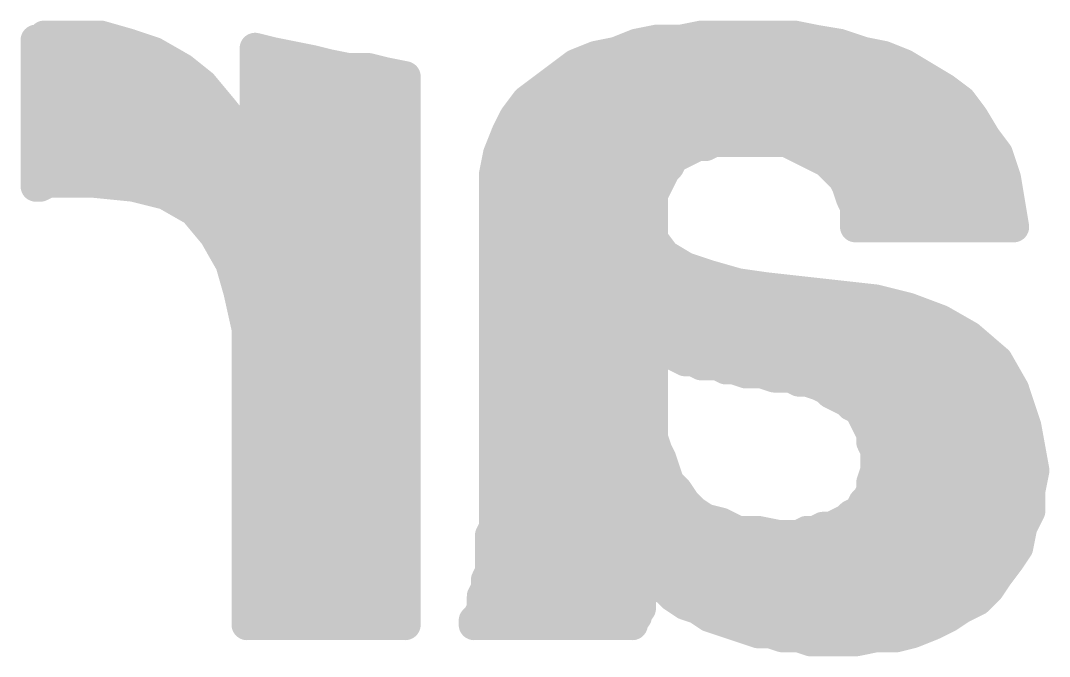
# Model space of a CAD drawing. Extents: x -38 to 87, y -12 to 48.
# Drawn here: x 54.377 to 56.913, y 17.372 to 18.938 of the extents above; entities that cross this region are included whole.
import ezdxf

# ---------------------------------------------------------------- set-up
doc = ezdxf.new("R2010")
doc.units = 0
doc.layers.add('22', color=40, linetype='CONTINUOUS')

msp = doc.modelspace()

# ---------------------------------------------------------------- linework, layer by layer
at = {"layer": '22', "const_width": 0.0381}
for points in [[(54.434, 18.89, 1), (54.3959, 18.89)], [(54.415, 18.9091, 1), (54.415, 18.871)], [(54.4115, 18.9035, 1), (54.4385, 18.8765)], [(54.4326, 18.9167, 1), (54.4326, 18.8786)], [(54.435, 18.9191, 1), (54.435, 18.881)], [(54.4485, 18.8865, 1), (54.4215, 18.9135)], [(54.425, 18.871, 1), (54.425, 18.9091)], [(54.5802, 18.9183, 1), (54.5698, 18.8817)], [(54.575, 18.881, 1), (54.575, 18.9191)], [(54.5834, 18.8786, 1), (54.5834, 18.9167)], [(55.945, 18.9091, 1), (55.945, 18.871)], [(55.9487, 18.8713, 1), (55.9413, 18.9087)], [(56.0013, 18.9087, 1), (56.0087, 18.8713)], [(56.005, 18.871, 1), (56.005, 18.9091)], [(56.043, 18.9167, 1), (56.043, 18.8786)], [(56.055, 18.9191, 1), (56.055, 18.881)], [(56.0587, 18.8813, 1), (56.0513, 18.9187)], [(56.2887, 18.9187, 1), (56.2813, 18.8813)], [(56.285, 18.881, 1), (56.285, 18.9191)], [(56.297, 18.8786, 1), (56.297, 18.9167)], [(56.3381, 18.9088, 1), (56.3319, 18.8712)], [(56.3313, 18.8713, 1), (56.3387, 18.9087)], [(54.651, 18.8981, 1), (54.639, 18.8619)], [(54.6398, 18.8617, 1), (54.6502, 18.8983)], [(54.7145, 18.8765, 1), (54.6955, 18.8435)], [(54.699, 18.8419, 1), (54.711, 18.8781)], [(54.9596, 18.8885, 1), (54.9504, 18.8515)], [(54.9741, 18.87, 1), (54.936, 18.87)], [(54.9987, 18.8787, 1), (54.9913, 18.8413)], [(54.9904, 18.8415, 1), (54.9996, 18.8785)], [(55.8379, 18.8777, 1), (55.8521, 18.8423)], [(55.8487, 18.8413, 1), (55.8413, 18.8787)], [(55.8913, 18.8987, 1), (55.8987, 18.8613)], [(55.9021, 18.8623, 1), (55.8879, 18.8977)], [(56.401, 18.8981, 1), (56.389, 18.8619)], [(56.3919, 18.8612, 1), (56.3981, 18.8988)], [(56.4587, 18.8787, 1), (56.4513, 18.8413)], [(56.449, 18.8419, 1), (56.461, 18.8781)], [(55.0487, 18.8687, 1), (55.0413, 18.8313)], [(55.0413, 18.8313, 1), (55.0487, 18.8687)], [(55.0996, 18.8585, 1), (55.0904, 18.8215)], [(55.0913, 18.8213, 1), (55.0987, 18.8587)], [(55.7913, 18.8687, 1), (55.7987, 18.8313)], [(55.8021, 18.8323, 1), (55.7879, 18.8677)], [(56.5121, 18.8677, 1), (56.4979, 18.8323)], [(56.5013, 18.8313, 1), (56.5087, 18.8687)], [(54.415, 18.8405, 1), (54.415, 18.8024)], [(54.7869, 18.8349, 1), (54.7631, 18.8051)], [(54.7655, 18.8035, 1), (54.7845, 18.8365)], [(54.7726, 18.8024, 1), (54.7726, 18.8405)], [(54.955, 18.8405, 1), (54.955, 18.8024)], [(55.1387, 18.8487, 1), (55.1313, 18.8113)], [(55.1304, 18.8115, 1), (55.1396, 18.8485)], [(55.185, 18.8391, 1), (55.185, 18.801)], [(55.178, 18.8024, 1), (55.178, 18.8405)], [(55.1813, 18.8013, 1), (55.1887, 18.8387)], [(55.2396, 18.8385, 1), (55.2304, 18.8015)], [(55.235, 18.801, 1), (55.235, 18.8391)], [(55.2787, 18.8287, 1), (55.2713, 18.7913)], [(55.2704, 18.7915, 1), (55.2796, 18.8285)], [(55.7335, 18.8405, 1), (55.7335, 18.8024)], [(55.7379, 18.8477, 1), (55.7521, 18.8123)], [(55.7564, 18.8148, 1), (55.7336, 18.8452)], [(56.5648, 18.8463, 1), (56.5452, 18.8137)], [(56.5479, 18.8123, 1), (56.5621, 18.8477)], [(56.5693, 18.8024, 1), (56.5693, 18.8405)], [(55.3441, 18.8, 1), (55.306, 18.8)], [(55.3213, 18.7813, 1), (55.3287, 18.8187)], [(55.6936, 18.8152, 1), (55.7164, 18.7848)], [(55.7164, 18.7848, 1), (55.6936, 18.8152)], [(56.6148, 18.8163, 1), (56.5952, 18.7837)], [(56.5952, 18.7837, 1), (56.6148, 18.8163)], [(54.8396, 18.7922, 1), (54.8104, 18.7678)], [(54.8131, 18.7651, 1), (54.8369, 18.7949)], [(55.6536, 18.7852, 1), (55.6764, 18.7548)], [(55.6764, 18.7548, 1), (55.6536, 18.7852)], [(56.6664, 18.7852, 1), (56.6436, 18.7548)], [(56.6452, 18.7537, 1), (56.6648, 18.7863)], [(54.415, 18.7643, 1), (54.415, 18.7262)], [(54.854, 18.7262, 1), (54.854, 18.7643)], [(54.955, 18.7643, 1), (54.955, 18.7262)], [(55.325, 18.7262, 1), (55.325, 18.7643)], [(55.6136, 18.7552, 1), (55.6364, 18.7248)], [(55.6402, 18.7286, 1), (55.6098, 18.7514)], [(55.6319, 18.7643, 1), (55.6319, 18.7262)], [(56.7102, 18.7514, 1), (56.6798, 18.7286)], [(56.6836, 18.7248, 1), (56.7064, 18.7552)], [(56.6881, 18.7262, 1), (56.6881, 18.7643)], [(54.8899, 18.7319, 1), (54.8601, 18.7081)], [(54.8604, 18.7078, 1), (54.8896, 18.7322)], [(55.5798, 18.7114, 1), (55.6102, 18.6886)], [(55.612, 18.6915, 1), (55.578, 18.7085)], [(56.7413, 18.7098, 1), (56.7087, 18.6902)], [(56.7098, 18.6886, 1), (56.7402, 18.7114)], [(54.415, 18.6881, 1), (54.415, 18.65)], [(54.9315, 18.6795, 1), (54.8985, 18.6605)], [(54.9001, 18.6581, 1), (54.9299, 18.6819)], [(54.9156, 18.65, 1), (54.9156, 18.6881)], [(54.955, 18.6881, 1), (54.955, 18.65)], [(55.325, 18.65, 1), (55.325, 18.6881)], [(55.5927, 18.6529, 1), (55.5573, 18.6671)], [(55.5795, 18.6881, 1), (55.5795, 18.65)], [(56.7436, 18.65, 1), (56.7436, 18.6881)], [(55.3441, 18.63, 1), (55.306, 18.63)], [(55.558, 18.6685, 1), (55.592, 18.6515)], [(56.045, 18.6491, 1), (56.045, 18.611)], [(56.0535, 18.613, 1), (56.0365, 18.647)], [(56.065, 18.611, 1), (56.065, 18.6491)], [(56.085, 18.6591, 1), (56.085, 18.621)], [(56.0935, 18.623, 1), (56.0765, 18.657)], [(56.2735, 18.657, 1), (56.2565, 18.623)], [(56.265, 18.621, 1), (56.265, 18.6591)], [(56.2935, 18.647, 1), (56.2765, 18.613)], [(56.7702, 18.6614, 1), (56.7398, 18.6386)], [(56.7387, 18.6402, 1), (56.7713, 18.6598)], [(55.306, 18.63, 1), (55.3441, 18.63)], [(55.5737, 18.6063, 1), (55.5363, 18.6137)], [(55.9965, 18.627, 1), (56.0135, 18.593)], [(56.0135, 18.593, 1), (55.9965, 18.627)], [(56.0165, 18.637, 1), (56.0335, 18.603)], [(56.0335, 18.603, 1), (56.0165, 18.637)], [(56.0565, 18.647, 1), (56.0735, 18.613)], [(56.2765, 18.613, 1), (56.2935, 18.647)], [(56.3135, 18.637, 1), (56.2965, 18.603)], [(56.2965, 18.603, 1), (56.3135, 18.637)], [(56.3335, 18.627, 1), (56.3165, 18.593)], [(56.3165, 18.593, 1), (56.3335, 18.627)], [(56.8031, 18.616, 1), (56.7669, 18.604)], [(54.415, 18.6119, 1), (54.415, 18.5738)], [(54.936, 18.6, 1), (54.9741, 18.6)], [(54.9385, 18.5905, 1), (54.9715, 18.6095)], [(55.325, 18.5738, 1), (55.325, 18.6119)], [(55.5516, 18.6119, 1), (55.5516, 18.5738)], [(55.5373, 18.6171, 1), (55.5727, 18.6029)], [(55.9885, 18.5665, 1), (55.9615, 18.5935)], [(55.9765, 18.617, 1), (55.9935, 18.583)], [(56.002, 18.5915, 1), (55.968, 18.6085)], [(55.9814, 18.5738, 1), (55.9814, 18.6119)], [(56.3535, 18.617, 1), (56.3365, 18.583)], [(56.3365, 18.583, 1), (56.3535, 18.617)], [(56.3594, 18.6119, 1), (56.3594, 18.5738)], [(56.3785, 18.6035, 1), (56.3515, 18.5765)], [(56.3885, 18.5935, 1), (56.3615, 18.5665)], [(56.3565, 18.573, 1), (56.3735, 18.607)], [(56.7698, 18.5986, 1), (56.8002, 18.6214)], [(56.7907, 18.5738, 1), (56.7907, 18.6119)], [(55.5641, 18.56, 1), (55.526, 18.56)], [(55.9515, 18.5835, 1), (55.9785, 18.5565)], [(55.982, 18.5615, 1), (55.948, 18.5785)], [(55.958, 18.5885, 1), (55.992, 18.5715)], [(56.3615, 18.5665, 1), (56.3885, 18.5935)], [(56.4085, 18.5735, 1), (56.3815, 18.5465)], [(56.3815, 18.5465, 1), (56.4085, 18.5735)], [(54.415, 18.5491, 1), (54.415, 18.511)], [(54.4165, 18.547, 1), (54.4335, 18.513)], [(54.425, 18.511, 1), (54.425, 18.5491)], [(54.445, 18.559, 1), (54.445, 18.5209)], [(54.4535, 18.523, 1), (54.4365, 18.557)], [(54.5569, 18.559, 1), (54.5531, 18.521)], [(54.555, 18.5209, 1), (54.555, 18.559)], [(54.6596, 18.5485, 1), (54.6504, 18.5115)], [(54.6531, 18.511, 1), (54.6569, 18.549)], [(55.5263, 18.5637, 1), (55.5637, 18.5563)], [(55.962, 18.5215, 1), (55.928, 18.5385)], [(55.938, 18.5585, 1), (55.972, 18.5415)], [(55.972, 18.5415, 1), (55.938, 18.5585)], [(56.422, 18.5585, 1), (56.388, 18.5415)], [(56.3915, 18.5365, 1), (56.4185, 18.5635)], [(56.4331, 18.536, 1), (56.3969, 18.524)], [(56.8238, 18.5531, 1), (56.7862, 18.5469)], [(56.7869, 18.544, 1), (56.8231, 18.556)], [(54.3959, 18.53, 1), (54.434, 18.53)], [(54.7086, 18.5357, 1), (54.7086, 18.4976)], [(54.7445, 18.5265, 1), (54.7255, 18.4935)], [(54.7304, 18.4915, 1), (54.7396, 18.5285)], [(55.325, 18.4976, 1), (55.325, 18.5357)], [(55.545, 18.5357, 1), (55.545, 18.4976)], [(55.9541, 18.51, 1), (55.916, 18.51)], [(55.928, 18.5385, 1), (55.962, 18.5215)], [(55.9383, 18.4976, 1), (55.9383, 18.5357)], [(56.398, 18.5215, 1), (56.432, 18.5385)], [(56.4195, 18.5357, 1), (56.4195, 18.4976)], [(56.8106, 18.4976, 1), (56.8106, 18.5357)], [(55.918, 18.5185, 1), (55.952, 18.5015)], [(56.442, 18.5085, 1), (56.408, 18.4915)], [(56.4069, 18.494, 1), (56.4431, 18.506)], [(56.4541, 18.48, 1), (56.416, 18.48)], [(56.8338, 18.4931, 1), (56.7962, 18.4869)], [(54.8196, 18.4822, 1), (54.7904, 18.4578)], [(54.7955, 18.4535, 1), (54.8145, 18.4865)], [(56.418, 18.4715, 1), (56.452, 18.4885)], [(56.7962, 18.4869, 1), (56.8338, 18.4931)], [(54.8297, 18.4595, 1), (54.8297, 18.4214)], [(55.325, 18.4214, 1), (55.325, 18.4595)], [(55.545, 18.4595, 1), (55.545, 18.4214)], [(55.935, 18.4214, 1), (55.935, 18.4595)], [(56.435, 18.4595, 1), (56.435, 18.4214)], [(56.435, 18.449, 1), (56.435, 18.4109)], [(56.8233, 18.4214, 1), (56.8233, 18.4595)], [(56.825, 18.4109, 1), (56.825, 18.449)], [(54.8715, 18.4195, 1), (54.8385, 18.4005)], [(54.8404, 18.3978, 1), (54.8696, 18.4222)], [(56.416, 18.43, 1), (56.4541, 18.43)], [(56.8062, 18.4269, 1), (56.8438, 18.4331)], [(55.916, 18.4, 1), (55.9541, 18.4)], [(55.9502, 18.4114, 1), (55.9198, 18.3886)], [(54.8812, 18.3833, 1), (54.8812, 18.3452)], [(55.325, 18.3452, 1), (55.325, 18.3833)], [(55.545, 18.3833, 1), (55.545, 18.3452)], [(55.9748, 18.3763, 1), (55.9552, 18.3437)], [(55.9498, 18.3486, 1), (55.9802, 18.3714)], [(55.9619, 18.3452, 1), (55.9619, 18.3833)], [(54.9133, 18.3452, 1), (54.8767, 18.3348)], [(54.8785, 18.3305, 1), (54.9115, 18.3495)], [(56.021, 18.3481, 1), (56.009, 18.3119)], [(56.0052, 18.3137, 1), (56.0248, 18.3463)], [(56.0802, 18.3283, 1), (56.0698, 18.2917)], [(56.069, 18.2919, 1), (56.081, 18.3281)], [(54.9099, 18.3071, 1), (54.9099, 18.269)], [(55.325, 18.269, 1), (55.325, 18.3071)], [(55.545, 18.3071, 1), (55.545, 18.269)], [(56.1445, 18.3071, 1), (56.1445, 18.269)], [(56.1477, 18.3089, 1), (56.1423, 18.2711)], [(56.1635, 18.2854, 1), (56.1265, 18.2946)], [(56.1635, 18.2854, 1), (56.1265, 18.2946)], [(56.1398, 18.2717, 1), (56.1502, 18.3083)], [(56.1445, 18.269, 1), (56.1445, 18.3071)], [(56.159, 18.269, 1), (56.159, 18.3071)], [(56.2171, 18.2989, 1), (56.2129, 18.2611)], [(56.2123, 18.2611, 1), (56.2177, 18.2989)], [(54.9336, 18.2741, 1), (54.8964, 18.2659)], [(54.8967, 18.2648, 1), (54.9333, 18.2752)], [(56.3071, 18.2889, 1), (56.3029, 18.2511)], [(56.3029, 18.2511, 1), (56.3071, 18.2889)], [(56.3971, 18.2789, 1), (56.3929, 18.2411)], [(56.4128, 18.2532, 1), (56.3772, 18.2668)], [(56.4128, 18.2532, 1), (56.3772, 18.2668)], [(56.3929, 18.2411, 1), (56.3971, 18.2789)], [(56.4896, 18.2685, 1), (56.4804, 18.2315)], [(56.4829, 18.2311, 1), (56.4871, 18.2689)], [(56.5717, 18.2478, 1), (56.5583, 18.2122)], [(56.5604, 18.2115, 1), (56.5696, 18.2485)], [(54.9279, 18.2309, 1), (54.9279, 18.1928)], [(55.325, 18.1928, 1), (55.325, 18.2309)], [(55.545, 18.2309, 1), (55.545, 18.1928)], [(56.1255, 18.2309, 1), (56.1255, 18.1928)], [(56.1255, 18.1928, 1), (56.1255, 18.2309)], [(56.3766, 18.2309, 1), (56.3766, 18.1928)], [(56.3766, 18.1928, 1), (56.3766, 18.2309)], [(56.6135, 18.1928, 1), (56.6135, 18.2309)], [(56.6545, 18.2165, 1), (56.6355, 18.1835)], [(56.6383, 18.1822, 1), (56.6517, 18.2178)], [(54.9541, 18.18, 1), (54.916, 18.18)], [(54.9164, 18.1759, 1), (54.9536, 18.1841)], [(56.7274, 18.1745, 1), (56.7026, 18.1455)], [(56.7055, 18.1435, 1), (56.7245, 18.1765)], [(54.935, 18.1547, 1), (54.935, 18.1166)], [(55.325, 18.1166, 1), (55.325, 18.1547)], [(55.545, 18.1547, 1), (55.545, 18.1166)], [(55.9541, 18.14, 1), (55.916, 18.14)], [(55.9485, 18.1535, 1), (55.9215, 18.1265)], [(55.9394, 18.1547, 1), (55.9394, 18.1166)], [(55.9585, 18.1435, 1), (55.9315, 18.1165)], [(55.9315, 18.1165, 1), (55.9585, 18.1435)], [(55.935, 18.1166, 1), (55.935, 18.1547)], [(56.1064, 18.1547, 1), (56.1064, 18.1166)], [(56.1064, 18.1166, 1), (56.1064, 18.1547)], [(56.3476, 18.1547, 1), (56.3476, 18.1166)], [(56.3476, 18.1166, 1), (56.3476, 18.1547)], [(56.7435, 18.1166, 1), (56.7435, 18.1547)], [(55.955, 18.1391, 1), (55.955, 18.101)], [(55.9415, 18.1065, 1), (55.9685, 18.1335)], [(55.9835, 18.137, 1), (55.9665, 18.103)], [(55.975, 18.101, 1), (55.975, 18.1391)], [(56.0035, 18.127, 1), (55.9865, 18.093)], [(55.9865, 18.093, 1), (56.0035, 18.127)], [(56.015, 18.1191, 1), (56.015, 18.081)], [(56.0065, 18.083, 1), (56.0235, 18.117)], [(56.0435, 18.117, 1), (56.0265, 18.083)], [(56.035, 18.081, 1), (56.035, 18.1191)], [(56.8015, 18.1095, 1), (56.7685, 18.0905)], [(56.055, 18.109, 1), (56.055, 18.0709)], [(56.0465, 18.073, 1), (56.0635, 18.107)], [(56.1035, 18.107, 1), (56.0865, 18.073)], [(56.0765, 18.0946, 1), (56.1135, 18.0854)], [(56.0765, 18.0946, 1), (56.1135, 18.0854)], [(56.095, 18.0709, 1), (56.095, 18.109)], [(56.115, 18.0991, 1), (56.115, 18.061)], [(56.1065, 18.063, 1), (56.1235, 18.097)], [(56.141, 18.0981, 1), (56.129, 18.0619)], [(56.135, 18.061, 1), (56.135, 18.0991)], [(56.7726, 18.0855, 1), (56.7974, 18.1145)], [(54.935, 18.0785, 1), (54.935, 18.0404)], [(55.325, 18.0404, 1), (55.325, 18.0785)], [(55.545, 18.0785, 1), (55.545, 18.0404)], [(55.935, 18.0404, 1), (55.935, 18.0785)], [(56.165, 18.0891, 1), (56.165, 18.051)], [(56.159, 18.0519, 1), (56.171, 18.0881)], [(56.211, 18.0881, 1), (56.199, 18.0519)], [(56.205, 18.051, 1), (56.205, 18.0891)], [(56.235, 18.0791, 1), (56.235, 18.041)], [(56.229, 18.0419, 1), (56.241, 18.0781)], [(56.2835, 18.077, 1), (56.2665, 18.043)], [(56.2762, 18.0785, 1), (56.2762, 18.0404)], [(56.275, 18.041, 1), (56.275, 18.0791)], [(56.295, 18.0691, 1), (56.295, 18.031)], [(56.2865, 18.033, 1), (56.3035, 18.067)], [(56.321, 18.0681, 1), (56.309, 18.0319)], [(56.3186, 18.0785, 1), (56.3186, 18.0404)], [(56.315, 18.031, 1), (56.315, 18.0691)], [(56.3186, 18.0404, 1), (56.3186, 18.0785)], [(56.8082, 18.0404, 1), (56.8082, 18.0785)], [(56.2972, 18.0568, 1), (56.3328, 18.0432)], [(56.2972, 18.0568, 1), (56.3328, 18.0432)], [(56.3535, 18.057, 1), (56.3365, 18.023)], [(56.339, 18.0219, 1), (56.351, 18.0581)], [(56.3785, 18.0435, 1), (56.3515, 18.0165)], [(56.3565, 18.013, 1), (56.3735, 18.047)], [(56.8431, 18.036, 1), (56.8069, 18.024)], [(56.8085, 18.0205, 1), (56.8415, 18.0395)], [(56.3835, 18.037, 1), (56.3665, 18.003)], [(56.3615, 18.0065, 1), (56.3885, 18.0335)], [(56.4035, 18.027, 1), (56.3865, 17.993)], [(56.3865, 17.993, 1), (56.4035, 18.027)], [(56.4285, 18.0135, 1), (56.4015, 17.9865)], [(56.4065, 17.983, 1), (56.4235, 18.017)], [(54.935, 18.0023, 1), (54.935, 17.9642)], [(55.325, 17.9642, 1), (55.325, 18.0023)], [(55.545, 18.0023, 1), (55.545, 17.9642)], [(55.935, 17.9642, 1), (55.935, 18.0023)], [(56.4335, 18.007, 1), (56.4165, 17.973)], [(56.4115, 17.9765, 1), (56.4385, 18.0035)], [(56.4386, 18.0023, 1), (56.4386, 17.9642)], [(56.462, 17.9885, 1), (56.428, 17.9715)], [(56.4365, 17.963, 1), (56.4535, 17.997)], [(56.8406, 17.9642, 1), (56.8406, 18.0023)], [(56.472, 17.9685, 1), (56.438, 17.9515)], [(56.438, 17.9515, 1), (56.472, 17.9685)], [(56.482, 17.9485, 1), (56.448, 17.9315)], [(56.448, 17.9315, 1), (56.482, 17.9485)], [(56.4941, 17.92, 1), (56.456, 17.92)], [(56.8737, 17.9434, 1), (56.8363, 17.9366)], [(56.8369, 17.934, 1), (56.8731, 17.946)], [(54.935, 17.9261, 1), (54.935, 17.888)], [(55.325, 17.888, 1), (55.325, 17.9261)], [(55.545, 17.9261, 1), (55.545, 17.888)], [(55.9531, 17.916, 1), (55.9169, 17.904)], [(55.936, 17.888, 1), (55.936, 17.9261)], [(56.475, 17.9261, 1), (56.475, 17.888)], [(56.492, 17.9085, 1), (56.458, 17.8915)], [(56.458, 17.9115, 1), (56.492, 17.9285)], [(56.861, 17.888, 1), (56.861, 17.9261)], [(55.916, 17.91, 1), (55.9541, 17.91)], [(55.962, 17.8885, 1), (55.928, 17.8715)], [(56.456, 17.9, 1), (56.4941, 17.9)], [(56.504, 17.88, 1), (56.4659, 17.88)], [(56.468, 17.8715, 1), (56.502, 17.8885)], [(55.9269, 17.874, 1), (55.9631, 17.886)], [(55.9731, 17.866, 1), (55.9369, 17.854)], [(55.938, 17.8515, 1), (55.972, 17.8685)], [(54.935, 17.8498, 1), (54.935, 17.8117)], [(55.325, 17.8117, 1), (55.325, 17.8498)], [(55.545, 17.8498, 1), (55.545, 17.8117)], [(55.9831, 17.836, 1), (55.9469, 17.824)], [(55.9647, 17.8117, 1), (55.9647, 17.8498)], [(56.485, 17.8498, 1), (56.485, 17.8117)], [(56.5031, 17.824, 1), (56.4669, 17.836)], [(56.8937, 17.8263, 1), (56.8563, 17.8337)], [(56.8749, 17.8117, 1), (56.8749, 17.8498)], [(55.9469, 17.824, 1), (55.9831, 17.836)], [(55.9885, 17.8135, 1), (55.9615, 17.7865)], [(56.4941, 17.8, 1), (56.456, 17.8)], [(56.4659, 17.83, 1), (56.504, 17.83)], [(56.8563, 17.8266, 1), (56.8937, 17.8334)], [(55.9569, 17.794, 1), (55.9931, 17.806)], [(56.0109, 17.7906, 1), (55.9791, 17.7694)], [(55.9815, 17.7665, 1), (56.0085, 17.7935)], [(56.4569, 17.806, 1), (56.4931, 17.794)], [(56.492, 17.7715, 1), (56.458, 17.7885)], [(56.8841, 17.78, 1), (56.846, 17.78)], [(54.935, 17.7736, 1), (54.935, 17.7355)], [(55.325, 17.7355, 1), (55.325, 17.7736)], [(55.545, 17.7736, 1), (55.545, 17.7355)], [(56.0285, 17.7635, 1), (56.0015, 17.7365)], [(55.9991, 17.7394, 1), (56.0309, 17.7606)], [(56.0119, 17.7355, 1), (56.0119, 17.7736)], [(56.4415, 17.7635, 1), (56.4685, 17.7365)], [(56.472, 17.7415, 1), (56.438, 17.7585)], [(56.4596, 17.7736, 1), (56.4596, 17.7355)], [(56.448, 17.7685, 1), (56.482, 17.7515)], [(56.4785, 17.7465, 1), (56.4515, 17.7735)], [(56.456, 17.78, 1), (56.4941, 17.78)], [(56.8463, 17.7837, 1), (56.8837, 17.7763)], [(56.865, 17.7355, 1), (56.865, 17.7736)], [(56.0456, 17.7459, 1), (56.0244, 17.7141)], [(56.0215, 17.7165, 1), (56.0485, 17.7435)], [(56.4165, 17.737, 1), (56.4335, 17.703)], [(56.4385, 17.7065, 1), (56.4115, 17.7335)], [(56.428, 17.7385, 1), (56.462, 17.7215)], [(56.4535, 17.713, 1), (56.4365, 17.747)], [(56.882, 17.7215, 1), (56.848, 17.7385)], [(56.0696, 17.7285, 1), (56.0604, 17.6915)], [(56.0544, 17.6941, 1), (56.0756, 17.7259)], [(56.1135, 17.717, 1), (56.0965, 17.683)], [(56.1004, 17.6815, 1), (56.1096, 17.7185)], [(56.3865, 17.717, 1), (56.4035, 17.683)], [(56.4035, 17.683, 1), (56.3865, 17.717)], [(56.4015, 17.7235, 1), (56.4285, 17.6965)], [(56.4235, 17.693, 1), (56.4065, 17.727)], [(56.846, 17.73, 1), (56.8841, 17.73)], [(54.935, 17.6974, 1), (54.935, 17.6593)], [(55.325, 17.6593, 1), (55.325, 17.6974)], [(55.5541, 17.67, 1), (55.516, 17.67)], [(55.5392, 17.6974, 1), (55.5392, 17.6593)], [(55.526, 17.69, 1), (55.5641, 17.69)], [(55.562, 17.6815, 1), (55.528, 17.6985)], [(56.145, 17.699, 1), (56.145, 17.6609)], [(56.1365, 17.663, 1), (56.1535, 17.697)], [(56.1987, 17.6987, 1), (56.1913, 17.6613)], [(56.195, 17.6609, 1), (56.195, 17.699)], [(56.203, 17.6593, 1), (56.203, 17.6974)], [(56.245, 17.6891, 1), (56.245, 17.651)], [(56.2413, 17.6513, 1), (56.2487, 17.6887)], [(56.2865, 17.687, 1), (56.3035, 17.653)], [(56.3118, 17.6974, 1), (56.3118, 17.6593)], [(56.295, 17.651, 1), (56.295, 17.6891)], [(56.315, 17.699, 1), (56.315, 17.6609)], [(56.3235, 17.663, 1), (56.3065, 17.697)], [(56.3265, 17.697, 1), (56.3435, 17.663)], [(56.335, 17.6609, 1), (56.335, 17.699)], [(56.355, 17.7091, 1), (56.355, 17.671)], [(56.3635, 17.673, 1), (56.3465, 17.707)], [(56.3665, 17.707, 1), (56.3835, 17.673)], [(56.375, 17.671, 1), (56.375, 17.7091)], [(56.828, 17.6985, 1), (56.862, 17.6815)], [(56.8637, 17.6863, 1), (56.8263, 17.6937)], [(56.8427, 17.6593, 1), (56.8427, 17.6974)], [(55.518, 17.6785, 1), (55.552, 17.6615)], [(56.8509, 17.6294, 1), (56.8191, 17.6506)], [(56.8163, 17.6437, 1), (56.8537, 17.6363)], [(54.935, 17.6212, 1), (54.935, 17.5831)], [(55.325, 17.5831, 1), (55.325, 17.6212)], [(55.535, 17.6212, 1), (55.535, 17.5831)], [(55.9309, 17.6006, 1), (55.8991, 17.5794)], [(55.934, 17.59, 1), (55.8959, 17.59)], [(56.7991, 17.6206, 1), (56.8309, 17.5994)], [(56.8302, 17.5986, 1), (56.7998, 17.6214)], [(56.8092, 17.5831, 1), (56.8092, 17.6212)], [(55.552, 17.5715, 1), (55.518, 17.5885)], [(56.8009, 17.5594, 1), (56.7691, 17.5806)], [(55.508, 17.5685, 1), (55.542, 17.5515)], [(55.5441, 17.56, 1), (55.506, 17.56)], [(55.542, 17.5315, 1), (55.508, 17.5485)], [(55.516, 17.58, 1), (55.5541, 17.58)], [(55.9456, 17.5759, 1), (55.9244, 17.5441)], [(55.9191, 17.5494, 1), (55.9509, 17.5706)], [(55.9785, 17.5535, 1), (55.9515, 17.5265)], [(56.7785, 17.5265, 1), (56.7515, 17.5535)], [(56.7698, 17.5814, 1), (56.8002, 17.5586)], [(54.935, 17.545, 1), (54.935, 17.5069)], [(55.325, 17.5069, 1), (55.325, 17.545)], [(55.5341, 17.52, 1), (55.496, 17.52)], [(55.518, 17.545, 1), (55.518, 17.5069)], [(55.506, 17.54, 1), (55.5441, 17.54)], [(55.8915, 17.5335, 1), (55.9185, 17.5065)], [(55.9241, 17.52, 1), (55.886, 17.52)], [(55.9285, 17.5165, 1), (55.9015, 17.5435)], [(55.911, 17.5069, 1), (55.911, 17.545)], [(55.9544, 17.5241, 1), (55.9756, 17.5559)], [(55.979, 17.545, 1), (55.979, 17.5069)], [(55.9956, 17.5359, 1), (55.9744, 17.5041)], [(55.9715, 17.5065, 1), (55.9985, 17.5335)], [(56.7491, 17.5506, 1), (56.7809, 17.5294)], [(56.751, 17.5069, 1), (56.751, 17.545)], [(55.498, 17.5285, 1), (55.532, 17.5115)], [(55.532, 17.4815, 1), (55.498, 17.4985)], [(55.9185, 17.4765, 1), (55.8915, 17.5035)], [(55.8959, 17.53, 1), (55.934, 17.53)], [(56.021, 17.5181, 1), (56.009, 17.4819)], [(56.0044, 17.4841, 1), (56.0256, 17.5159)], [(56.0556, 17.5059, 1), (56.0344, 17.4741)], [(56.039, 17.4719, 1), (56.051, 17.5081)], [(56.6865, 17.507, 1), (56.7035, 17.473)], [(56.7056, 17.4741, 1), (56.6844, 17.5059)], [(56.7215, 17.5235, 1), (56.7485, 17.4965)], [(56.7435, 17.493, 1), (56.7265, 17.527)], [(55.5185, 17.4565, 1), (55.4915, 17.4835)], [(55.496, 17.49, 1), (55.5341, 17.49)], [(55.9141, 17.48, 1), (55.876, 17.48)], [(55.8815, 17.4935, 1), (55.9085, 17.4665)], [(55.9085, 17.4565, 1), (55.8815, 17.4835)], [(55.886, 17.49, 1), (55.9241, 17.49)], [(56.081, 17.4881, 1), (56.069, 17.4519)], [(56.0644, 17.4541, 1), (56.0856, 17.4859)], [(56.6544, 17.4859, 1), (56.6756, 17.4541)], [(56.6735, 17.453, 1), (56.6565, 17.487)], [(54.935, 17.469, 1), (54.935, 17.4309)], [(55.325, 17.4309, 1), (55.325, 17.469)], [(55.5141, 17.46, 1), (55.476, 17.46)], [(55.4815, 17.4735, 1), (55.5085, 17.4465)], [(55.495, 17.469, 1), (55.495, 17.4309)], [(55.488, 17.4785, 1), (55.522, 17.4615)], [(55.9041, 17.46, 1), (55.866, 17.46)], [(55.8715, 17.4735, 1), (55.8985, 17.4465)], [(55.876, 17.47, 1), (55.9141, 17.47)], [(55.885, 17.4309, 1), (55.885, 17.469)], [(56.111, 17.4781, 1), (56.099, 17.4419)], [(56.099, 17.4419, 1), (56.111, 17.4781)], [(56.141, 17.4681, 1), (56.129, 17.4319)], [(56.1356, 17.4688, 1), (56.1356, 17.4307)], [(56.129, 17.4319, 1), (56.141, 17.4681)], [(56.171, 17.4581, 1), (56.159, 17.4219)], [(56.159, 17.4219, 1), (56.171, 17.4581)], [(56.6165, 17.467, 1), (56.6335, 17.433)], [(56.6321, 17.4323, 1), (56.6179, 17.4677)], [(56.6245, 17.4307, 1), (56.6245, 17.4688)], [(54.916, 17.45, 1), (54.9541, 17.45)], [(55.306, 17.45, 1), (55.3441, 17.45)], [(55.476, 17.45, 1), (55.5141, 17.45)], [(55.866, 17.45, 1), (55.9041, 17.45)], [(56.195, 17.449, 1), (56.195, 17.4109)], [(56.189, 17.4119, 1), (56.201, 17.4481)], [(56.231, 17.4481, 1), (56.219, 17.4119)], [(56.225, 17.4109, 1), (56.225, 17.449)], [(56.255, 17.4391, 1), (56.255, 17.401)], [(56.249, 17.4019, 1), (56.261, 17.4381)], [(56.301, 17.4381, 1), (56.289, 17.4019)], [(56.295, 17.401, 1), (56.295, 17.4391)], [(56.485, 17.4391, 1), (56.485, 17.401)], [(56.4887, 17.4013, 1), (56.4813, 17.4387)], [(56.5304, 17.4385, 1), (56.5396, 17.4015)], [(56.535, 17.401, 1), (56.535, 17.4391)], [(56.5679, 17.4477, 1), (56.5821, 17.4123)], [(56.5796, 17.4115, 1), (56.5704, 17.4485)], [(56.325, 17.4291, 1), (56.325, 17.391)], [(56.319, 17.3919, 1), (56.331, 17.4281)], [(56.4313, 17.4287, 1), (56.4387, 17.3913)], [(56.435, 17.391, 1), (56.435, 17.4291)]]:
    msp.add_lwpolyline(points, format="xyb", dxfattribs=at)
at = {"layer": '22', "const_width": 0.0762}
for points in [[(54.425, 18.89), (54.415, 18.89)], [(54.415, 18.89), (54.415, 18.53)], [(54.435, 18.9), (54.425, 18.89)], [(54.4326, 18.8976), (54.5834, 18.8976)], [(54.575, 18.9), (54.435, 18.9)], [(54.645, 18.88), (54.575, 18.9)], [(55.945, 18.89), (55.895, 18.88)], [(56.005, 18.89), (55.945, 18.89)], [(56.055, 18.9), (56.005, 18.89)], [(56.043, 18.8976), (56.297, 18.8976)], [(56.285, 18.9), (56.055, 18.9)], [(56.335, 18.89), (56.285, 18.9)], [(56.395, 18.88), (56.335, 18.89)], [(54.705, 18.86), (54.645, 18.88)], [(54.775, 18.82), (54.705, 18.86)], [(54.995, 18.86), (54.955, 18.87)], [(54.955, 18.87), (54.955, 18.6)], [(55.045, 18.85), (54.995, 18.86)], [(55.845, 18.86), (55.795, 18.85)], [(55.895, 18.88), (55.845, 18.86)], [(56.455, 18.86), (56.395, 18.88)], [(56.505, 18.85), (56.455, 18.86)], [(55.095, 18.84), (55.045, 18.85)], [(55.135, 18.83), (55.095, 18.84)], [(55.795, 18.85), (55.745, 18.83)], [(56.555, 18.83), (56.505, 18.85)], [(54.415, 18.8214), (54.7726, 18.8214)], [(54.825, 18.78), (54.775, 18.82)], [(54.955, 18.8214), (55.178, 18.8214)], [(55.185, 18.82), (55.135, 18.83)], [(55.235, 18.82), (55.185, 18.82)], [(55.275, 18.81), (55.235, 18.82)], [(55.325, 18.8), (55.275, 18.81)], [(55.745, 18.83), (55.705, 18.8)], [(55.7335, 18.8214), (56.5693, 18.8214)], [(56.605, 18.8), (56.555, 18.83)], [(55.325, 18.63), (55.325, 18.8)], [(55.705, 18.8), (55.665, 18.77)], [(56.655, 18.77), (56.605, 18.8)], [(54.875, 18.72), (54.825, 18.78)], [(55.665, 18.77), (55.625, 18.74)], [(56.695, 18.74), (56.655, 18.77)], [(54.415, 18.7452), (54.854, 18.7452)], [(54.955, 18.7452), (55.325, 18.7452)], [(55.625, 18.74), (55.595, 18.7)], [(55.6319, 18.7452), (56.6881, 18.7452)], [(56.725, 18.7), (56.695, 18.74)], [(54.915, 18.67), (54.875, 18.72)], [(55.595, 18.7), (55.575, 18.66)], [(56.755, 18.65), (56.725, 18.7)], [(54.415, 18.669), (54.9156, 18.669)], [(54.955, 18.6), (54.915, 18.67)], [(54.955, 18.669), (55.325, 18.669)], [(55.575, 18.66), (55.555, 18.61)], [(55.5795, 18.669), (56.7436, 18.669)], [(55.325, 17.45), (55.325, 18.63)], [(56.025, 18.62), (56.045, 18.63)], [(56.045, 18.63), (56.065, 18.63)], [(56.065, 18.63), (56.085, 18.64)], [(56.085, 18.64), (56.265, 18.64)], [(56.265, 18.64), (56.285, 18.63)], [(56.285, 18.63), (56.305, 18.62)], [(56.785, 18.61), (56.755, 18.65)], [(55.555, 18.61), (55.545, 18.56)], [(55.985, 18.6), (56.005, 18.61)], [(56.005, 18.61), (56.025, 18.62)], [(56.305, 18.62), (56.325, 18.61)], [(56.325, 18.61), (56.345, 18.6)], [(56.805, 18.55), (56.785, 18.61)], [(54.415, 18.5928), (55.325, 18.5928)], [(55.5516, 18.5928), (55.9814, 18.5928)], [(55.965, 18.57), (55.975, 18.58)], [(55.975, 18.58), (55.985, 18.6)], [(56.345, 18.6), (56.365, 18.59)], [(56.3594, 18.5928), (56.7907, 18.5928)], [(56.365, 18.59), (56.375, 18.58)], [(56.375, 18.58), (56.395, 18.56)], [(55.545, 18.56), (55.545, 17.69)], [(55.955, 18.55), (55.965, 18.57)], [(56.395, 18.56), (56.405, 18.55)], [(54.415, 18.53), (54.425, 18.53)], [(54.425, 18.53), (54.445, 18.54)], [(54.445, 18.54), (54.555, 18.54)], [(54.555, 18.54), (54.655, 18.53)], [(54.655, 18.53), (54.735, 18.51)], [(55.935, 18.51), (55.945, 18.53)], [(55.945, 18.53), (55.955, 18.55)], [(56.405, 18.55), (56.415, 18.53)], [(56.415, 18.53), (56.425, 18.5)], [(56.815, 18.49), (56.805, 18.55)], [(54.7086, 18.5166), (55.325, 18.5166)], [(54.735, 18.51), (54.805, 18.47)], [(55.545, 18.5166), (55.9383, 18.5166)], [(55.935, 18.4), (55.935, 18.51)], [(56.4195, 18.5166), (56.8106, 18.5166)], [(56.425, 18.5), (56.435, 18.48)], [(56.435, 18.48), (56.435, 18.43)], [(56.825, 18.43), (56.815, 18.49)], [(54.805, 18.47), (54.855, 18.41)], [(54.8297, 18.4404), (55.325, 18.4404)], [(55.545, 18.4404), (55.935, 18.4404)], [(56.435, 18.4404), (56.8233, 18.4404)], [(56.435, 18.43), (56.825, 18.43)], [(54.855, 18.41), (54.895, 18.34)], [(55.965, 18.36), (55.935, 18.4)], [(54.8812, 18.3642), (55.325, 18.3642)], [(55.545, 18.3642), (55.9619, 18.3642)], [(56.015, 18.33), (55.965, 18.36)], [(54.895, 18.34), (54.915, 18.27)], [(56.075, 18.31), (56.015, 18.33)], [(56.145, 18.29), (56.075, 18.31)], [(54.9099, 18.288), (55.325, 18.288)], [(55.545, 18.288), (56.1445, 18.288)], [(56.145, 18.29), (56.095, 18.09)], [(56.095, 18.09), (56.145, 18.29)], [(56.1445, 18.288), (56.159, 18.288)], [(56.215, 18.28), (56.145, 18.29)], [(56.305, 18.27), (56.215, 18.28)], [(54.915, 18.27), (54.935, 18.18)], [(56.395, 18.26), (56.305, 18.27)], [(56.315, 18.05), (56.395, 18.26)], [(56.395, 18.26), (56.315, 18.05)], [(56.485, 18.25), (56.395, 18.26)], [(56.565, 18.23), (56.485, 18.25)], [(56.645, 18.2), (56.565, 18.23)], [(54.9279, 18.2118), (55.325, 18.2118)], [(55.545, 18.2118), (56.1255, 18.2118)], [(56.1255, 18.2118), (56.3766, 18.2118)], [(56.3766, 18.2118), (56.6135, 18.2118)], [(56.715, 18.16), (56.645, 18.2)], [(54.935, 18.18), (54.935, 17.45)], [(56.785, 18.1), (56.715, 18.16)], [(54.935, 18.1356), (55.325, 18.1356)], [(55.545, 18.1356), (55.935, 18.1356)], [(55.935, 17.91), (55.935, 18.14)], [(55.935, 18.14), (55.945, 18.13)], [(55.9394, 18.1356), (56.1064, 18.1356)], [(55.945, 18.13), (55.955, 18.12)], [(56.1064, 18.1356), (56.3476, 18.1356)], [(56.3476, 18.1356), (56.7435, 18.1356)], [(55.955, 18.12), (55.975, 18.12)], [(55.975, 18.12), (55.995, 18.11)], [(55.995, 18.11), (56.015, 18.1)], [(56.015, 18.1), (56.035, 18.1)], [(56.035, 18.1), (56.055, 18.09)], [(56.825, 18.03), (56.785, 18.1)], [(56.055, 18.09), (56.095, 18.09)], [(56.095, 18.09), (56.115, 18.08)], [(56.115, 18.08), (56.135, 18.08)], [(56.135, 18.08), (56.165, 18.07)], [(54.935, 18.0594), (55.325, 18.0594)], [(55.545, 18.0594), (55.935, 18.0594)], [(56.165, 18.07), (56.205, 18.07)], [(56.205, 18.07), (56.235, 18.06)], [(56.235, 18.06), (56.275, 18.06)], [(56.275, 18.06), (56.295, 18.05)], [(56.2762, 18.0594), (56.3186, 18.0594)], [(56.295, 18.05), (56.315, 18.05)], [(56.315, 18.05), (56.345, 18.04)], [(56.3186, 18.0594), (56.8082, 18.0594)], [(56.345, 18.04), (56.365, 18.03)], [(56.365, 18.03), (56.375, 18.02)], [(56.855, 17.94), (56.825, 18.03)], [(56.375, 18.02), (56.395, 18.01)], [(56.395, 18.01), (56.415, 18)], [(56.415, 18), (56.425, 17.99)], [(54.935, 17.9832), (55.325, 17.9832)], [(55.545, 17.9832), (55.935, 17.9832)], [(56.425, 17.99), (56.445, 17.98)], [(56.4386, 17.9832), (56.8406, 17.9832)], [(56.445, 17.98), (56.455, 17.96)], [(56.455, 17.96), (56.465, 17.94)], [(56.465, 17.94), (56.475, 17.92)], [(56.475, 17.92), (56.475, 17.9)], [(56.875, 17.83), (56.855, 17.94)], [(54.935, 17.907), (55.325, 17.907)], [(55.545, 17.907), (55.936, 17.907)], [(55.945, 17.88), (55.935, 17.91)], [(56.475, 17.907), (56.861, 17.907)], [(56.475, 17.9), (56.485, 17.88)], [(55.955, 17.86), (55.945, 17.88)], [(56.485, 17.88), (56.485, 17.83)], [(55.965, 17.83), (55.955, 17.86)], [(54.935, 17.8308), (55.325, 17.8308)], [(55.545, 17.8308), (55.9647, 17.8308)], [(55.975, 17.8), (55.965, 17.83)], [(56.485, 17.83), (56.475, 17.8)], [(56.485, 17.8308), (56.8749, 17.8308)], [(56.865, 17.78), (56.875, 17.83)], [(55.995, 17.78), (55.975, 17.8)], [(56.475, 17.8), (56.475, 17.78)], [(56.015, 17.75), (55.995, 17.78)], [(56.475, 17.78), (56.465, 17.76)], [(56.865, 17.73), (56.865, 17.78)], [(54.935, 17.7546), (55.325, 17.7546)], [(55.545, 17.7546), (56.0119, 17.7546)], [(56.035, 17.73), (56.015, 17.75)], [(56.455, 17.75), (56.445, 17.73)], [(56.465, 17.76), (56.455, 17.75)], [(56.4596, 17.7546), (56.865, 17.7546)], [(56.065, 17.71), (56.035, 17.73)], [(56.425, 17.72), (56.415, 17.71)], [(56.445, 17.73), (56.425, 17.72)], [(56.845, 17.69), (56.865, 17.73)], [(56.105, 17.7), (56.065, 17.71)], [(56.145, 17.68), (56.105, 17.7)], [(56.395, 17.7), (56.375, 17.69)], [(56.415, 17.71), (56.395, 17.7)], [(54.935, 17.6784), (55.325, 17.6784)], [(55.545, 17.69), (55.535, 17.67)], [(55.535, 17.67), (55.535, 17.58)], [(55.5392, 17.6784), (56.203, 17.6784)], [(56.195, 17.68), (56.145, 17.68)], [(56.245, 17.67), (56.195, 17.68)], [(56.295, 17.67), (56.245, 17.67)], [(56.315, 17.68), (56.295, 17.67)], [(56.3118, 17.6784), (56.8427, 17.6784)], [(56.335, 17.68), (56.315, 17.68)], [(56.355, 17.69), (56.335, 17.68)], [(56.375, 17.69), (56.355, 17.69)], [(56.835, 17.64), (56.845, 17.69)], [(56.815, 17.61), (56.835, 17.64)], [(54.935, 17.6022), (55.325, 17.6022)], [(55.535, 17.6022), (56.8092, 17.6022)], [(55.915, 17.53), (55.915, 17.59)], [(55.915, 17.59), (55.935, 17.56)], [(56.785, 17.57), (56.815, 17.61)], [(55.535, 17.58), (55.525, 17.56)], [(56.765, 17.54), (56.785, 17.57)], [(55.525, 17.54), (55.515, 17.52)], [(55.525, 17.56), (55.525, 17.54)], [(55.935, 17.56), (55.965, 17.54)], [(55.965, 17.54), (55.985, 17.52)], [(56.735, 17.51), (56.765, 17.54)], [(54.935, 17.526), (55.325, 17.526)], [(55.515, 17.52), (55.515, 17.49)], [(55.518, 17.526), (55.911, 17.526)], [(55.905, 17.52), (55.915, 17.53)], [(55.905, 17.49), (55.905, 17.52)], [(55.979, 17.526), (56.751, 17.526)], [(55.985, 17.52), (56.015, 17.5)], [(55.515, 17.49), (55.505, 17.47)], [(55.895, 17.48), (55.905, 17.49)], [(56.015, 17.5), (56.045, 17.49)], [(56.045, 17.49), (56.075, 17.47)], [(56.665, 17.47), (56.695, 17.49)], [(56.695, 17.49), (56.735, 17.51)], [(55.505, 17.47), (55.495, 17.46)], [(55.885, 17.46), (55.895, 17.47)], [(55.895, 17.47), (55.895, 17.48)], [(56.075, 17.47), (56.105, 17.46)], [(56.625, 17.45), (56.665, 17.47)], [(54.935, 17.45), (55.325, 17.45)], [(55.495, 17.46), (55.495, 17.45)], [(55.495, 17.45), (55.885, 17.45)], [(55.885, 17.45), (55.885, 17.46)], [(56.105, 17.46), (56.135, 17.45)], [(56.135, 17.45), (56.165, 17.44)], [(56.1356, 17.4498), (56.6245, 17.4498)], [(56.165, 17.44), (56.195, 17.43)], [(56.575, 17.43), (56.625, 17.45)], [(56.195, 17.43), (56.225, 17.43)], [(56.225, 17.43), (56.255, 17.42)], [(56.255, 17.42), (56.295, 17.42)], [(56.295, 17.42), (56.325, 17.41)], [(56.435, 17.41), (56.485, 17.42)], [(56.485, 17.42), (56.535, 17.42)], [(56.535, 17.42), (56.575, 17.43)], [(56.325, 17.41), (56.435, 17.41)]]:
    msp.add_lwpolyline(points, dxfattribs=at)

doc.saveas('drawing.dxf')
